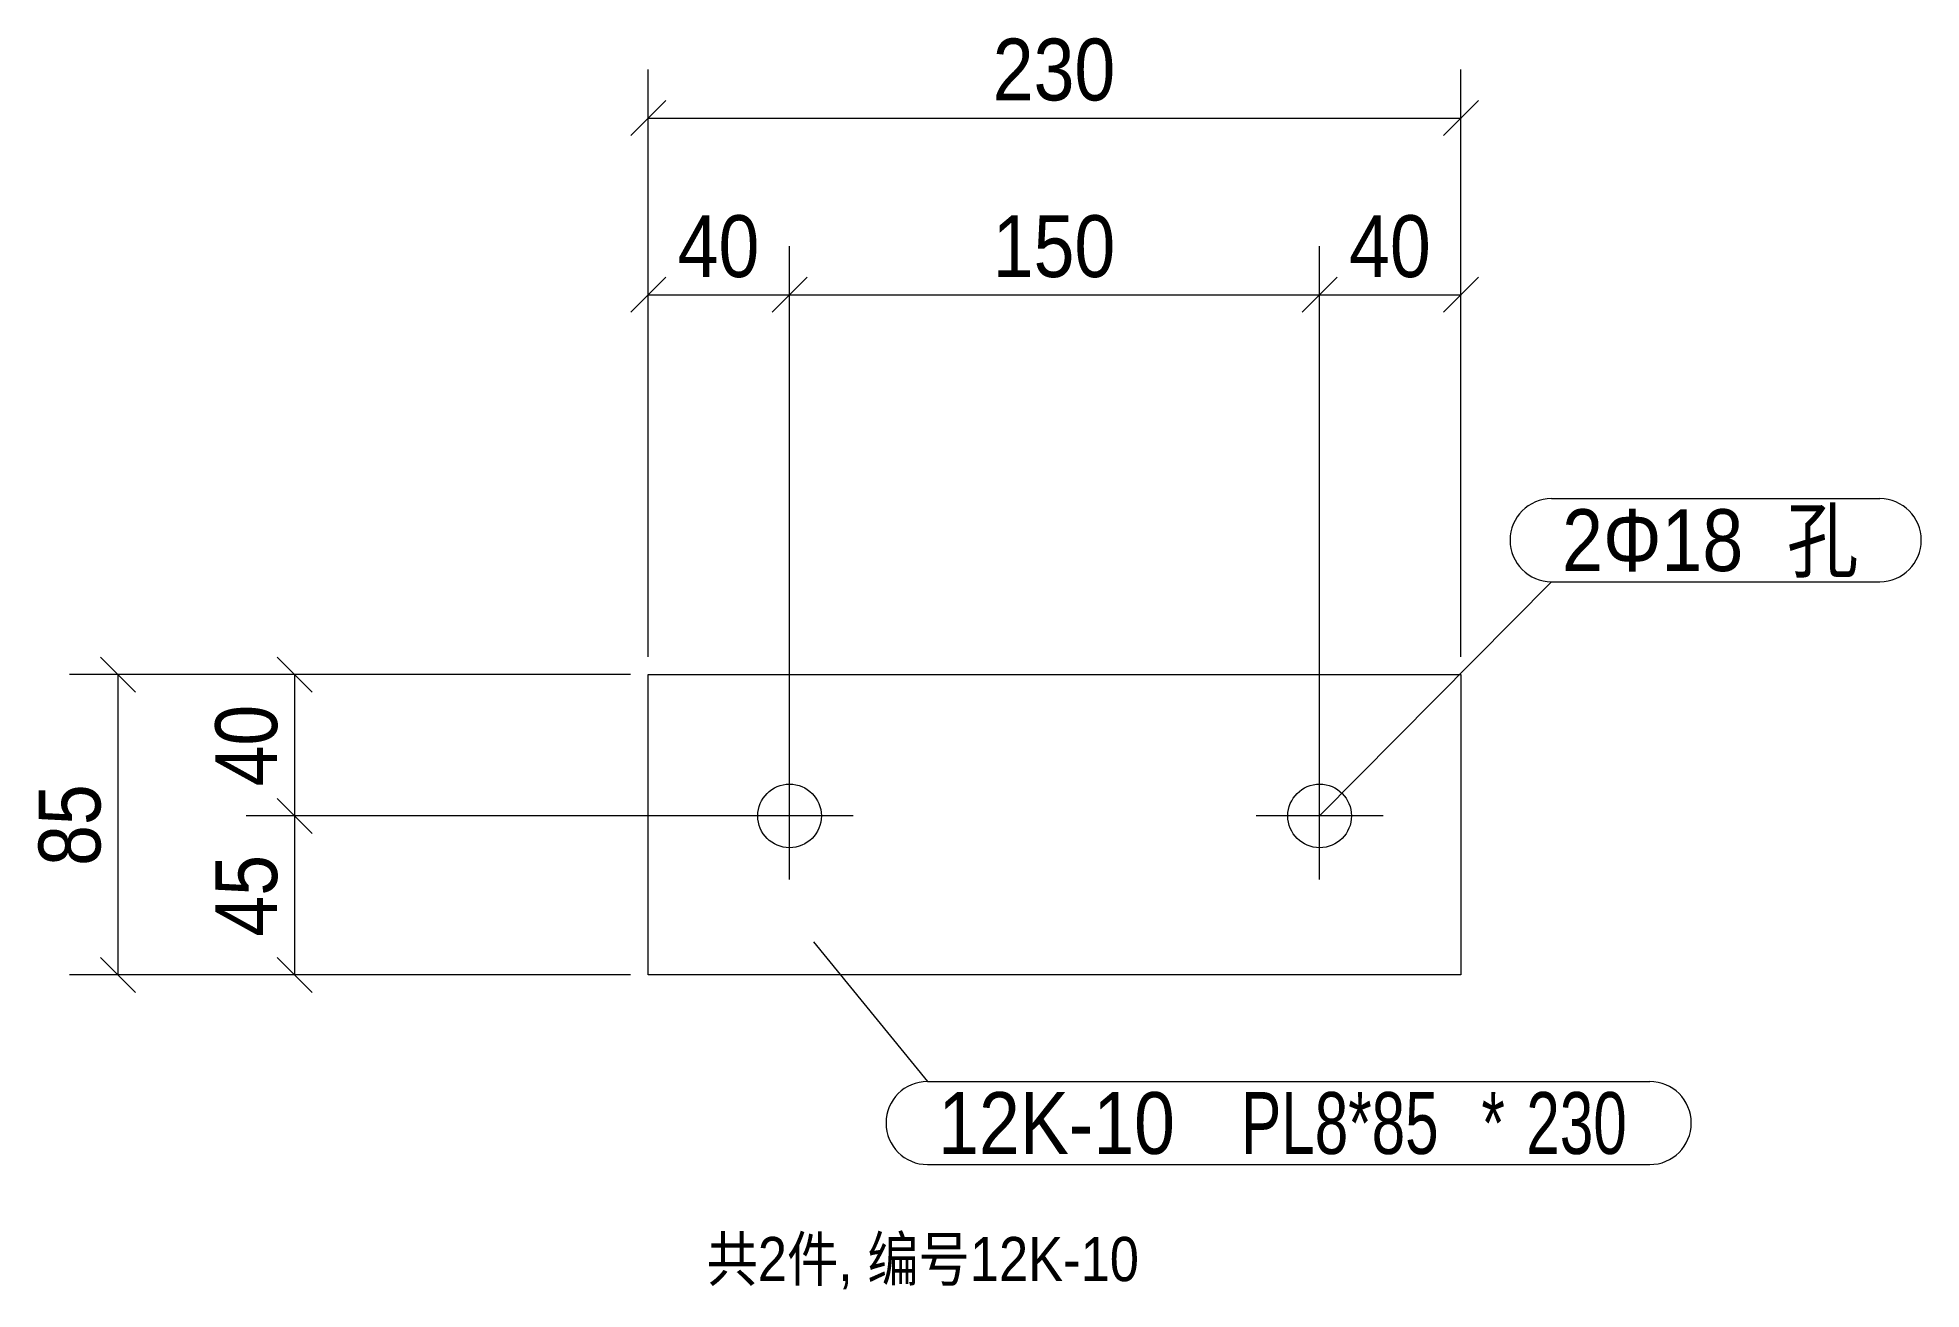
# Model space of a CAD drawing. Header units: millimetres. Extents: x 838 to 1371, y 1730 to 2084.
import ezdxf

# ---------------------------------------------------------------- set-up
doc = ezdxf.new("R2010")
doc.units = ezdxf.units.MM
doc.header["$LTSCALE"] = 5
doc.linetypes.add('XKITLINE00', pattern=[0])
for name, color, linetype, lineweight in [('Bolt', 7, 'Continuous', 0), ('BoltMark', 3, 'Continuous', 0), ('OtherObjectType', 1, 'Continuous', 0), ('Part', 2, 'Continuous', 0), ('PartMark', 3, 'Continuous', 0), ('Z-DIMENSIONS', 1, 'Continuous', 0)]:
    doc.layers.add(name, color=color, linetype=linetype, lineweight=lineweight)
doc.styles.add('Arial', font='arial.ttf')
doc.styles.add('Arial Narrow', font='ARIALN.TTF')
doc.styles.add('宋体', font='arial.ttf')

msp = doc.modelspace()

# ---------------------------------------------------------------- linework, layer by layer
at = {"layer": 'Bolt', "color": 3, "linetype": 'XKITLINE00', "lineweight": 0}
for p, q in [((1051, 1846.19), (1051, 1882.19)), ((1201, 1846.19), (1201, 1882.19)), ((1069, 1864.19), (1033, 1864.19)), ((1219, 1864.19), (1183, 1864.19))]:
    msp.add_line(p, q, dxfattribs=at)
for centre in [(1051, 1864.19), (1201, 1864.19)]:
    msp.add_circle(centre, 9, dxfattribs=at)
at = {"layer": 'BoltMark', "color": 3, "linetype": 'XKITLINE00', "lineweight": 0}
for p, q in [((1266.62, 1953.98), (1359.51, 1953.98)), ((1201, 1864.19), (1266.62, 1930.48)), ((1266.62, 1930.48), (1359.51, 1930.48))]:
    msp.add_line(p, q, dxfattribs=at)
for centre, start, end in [((1266.62, 1942.23), 90, 270), ((1359.51, 1942.23), 270, 90)]:
    msp.add_arc(centre, 11.75, start, end, dxfattribs=at)
at = {"layer": 'Part', "color": 2, "linetype": 'XKITLINE00', "lineweight": 0}
for p, q in [((1011, 1904.19), (1241, 1904.19)), ((1011, 1819.19), (1011, 1904.19)), ((1241, 1904.19), (1241, 1819.19)), ((1241, 1819.19), (1011, 1819.19))]:
    msp.add_line(p, q, dxfattribs=at)
at = {"layer": 'PartMark', "color": 3, "linetype": 'XKITLINE00', "lineweight": 0}
for p, q in [((1057.78, 1828.58), (1090.05, 1789.02)), ((1090.05, 1789.02), (1294.4, 1789.02)), ((1090.05, 1765.52), (1294.4, 1765.52))]:
    msp.add_line(p, q, dxfattribs=at)
for centre, start, end in [((1090.05, 1777.27), 90, 270), ((1294.4, 1777.27), 270, 90)]:
    msp.add_arc(centre, 11.75, start, end, dxfattribs=at)
at = {"layer": 'Z-DIMENSIONS', "color": 4, "linetype": 'XKITLINE00', "lineweight": 0}
for p, q in [((1011, 1909.19), (1011, 2075.44)), ((1241, 1909.19), (1241, 2075.44)), ((1015.95, 2066.64), (1006.05, 2056.74)), ((1245.95, 2066.64), (1236.05, 2056.74)), ((1011, 2061.69), (1241, 2061.69)), ((1011, 1909.19), (1011, 2025.44)), ((1051, 1869.19), (1051, 2025.44)), ((1051, 1869.19), (1051, 2025.44)), ((1201, 1869.19), (1201, 2025.44)), ((1201, 1869.19), (1201, 2025.44)), ((1241, 1909.19), (1241, 2025.44)), ((1015.95, 2016.64), (1006.05, 2006.74)), ((1055.95, 2016.64), (1046.05, 2006.74)), ((1055.95, 2016.64), (1046.05, 2006.74)), ((1205.95, 2016.64), (1196.05, 2006.74)), ((1205.95, 2016.64), (1196.05, 2006.74)), ((1245.95, 2016.64), (1236.05, 2006.74)), ((1011, 2011.69), (1051, 2011.69)), ((1051, 2011.69), (1201, 2011.69)), ((1201, 2011.69), (1241, 2011.69)), ((856.05, 1909.14), (865.95, 1899.24)), ((906.05, 1909.14), (915.95, 1899.24)), ((1006, 1904.19), (847.25, 1904.19)), ((861, 1819.19), (861, 1904.19)), ((1006, 1904.19), (897.25, 1904.19)), ((911, 1864.19), (911, 1904.19)), ((906.05, 1869.14), (915.95, 1859.24)), ((906.05, 1869.14), (915.95, 1859.24)), ((1046, 1864.19), (897.25, 1864.19)), ((1046, 1864.19), (897.25, 1864.19)), ((911, 1819.19), (911, 1864.19)), ((856.05, 1824.14), (865.95, 1814.24)), ((906.05, 1824.14), (915.95, 1814.24)), ((1006, 1819.19), (847.25, 1819.19)), ((1006, 1819.19), (897.25, 1819.19))]:
    msp.add_line(p, q, dxfattribs=at)
at = {"layer": 'Z-DIMENSIONS', "color": 4}
for p in [(1011, 2061.69), (1241, 2061.69), (1011, 2011.69), (1051, 2011.69), (1051, 2011.69), (1201, 2011.69), (1201, 2011.69), (1241, 2011.69), (861, 1904.19), (911, 1904.19), (911, 1864.19), (911, 1864.19), (861, 1819.19), (911, 1819.19)]:
    msp.add_point(p, dxfattribs=at)

# ---------------------------------------------------------------- texts
at = {"layer": 'BoltMark', "color": 3, "style": '宋体', "width": 0.85}
msp.add_text('2Φ18', height=17.5, dxfattribs=at).set_placement((1269.62, 1933.48))
at = {"layer": 'BoltMark', "color": 7, "style": '宋体', "width": 0.85}
msp.add_text('孔', height=17.5, dxfattribs=at).set_placement((1333.18, 1933.48))
at = {"layer": 'OtherObjectType', "color": 3, "style": 'Arial', "width": 0.85}
msp.add_text('共2件, 编号12K-10', height=12.5, dxfattribs=at).set_placement((1027.54, 1732.52))
at = {"layer": 'PartMark', "color": 3, "width": 0.85}
for s, style, p in [('12K-10', '宋体', (1093.05, 1768.52)), ('PL8*85', 'Arial Narrow', (1178.78, 1768.52)), ('*', 'Arial Narrow', (1246.79, 1768.52)), ('230', 'Arial Narrow', (1259.49, 1768.52))]:
    msp.add_text(s, height=17.5, dxfattribs=dict(at, style=style)).set_placement(p)
at = {"layer": 'Z-DIMENSIONS', "color": 4, "style": '宋体', "width": 0.85}
for s, p in [('230', (1108.5, 2066.69)), ('40', (1019.34, 2016.69)), ('150', (1108.5, 2016.69)), ('40', (1209.34, 2016.69))]:
    msp.add_text(s, height=17.5, dxfattribs=at).set_placement(p)
for s, p in [('40', (906, 1872.53)), ('85', (856, 1850.03)), ('45', (906, 1830.03))]:
    msp.add_text(s, height=17.5, rotation=90.0002, dxfattribs=at).set_placement(p)

doc.saveas('drawing.dxf')
